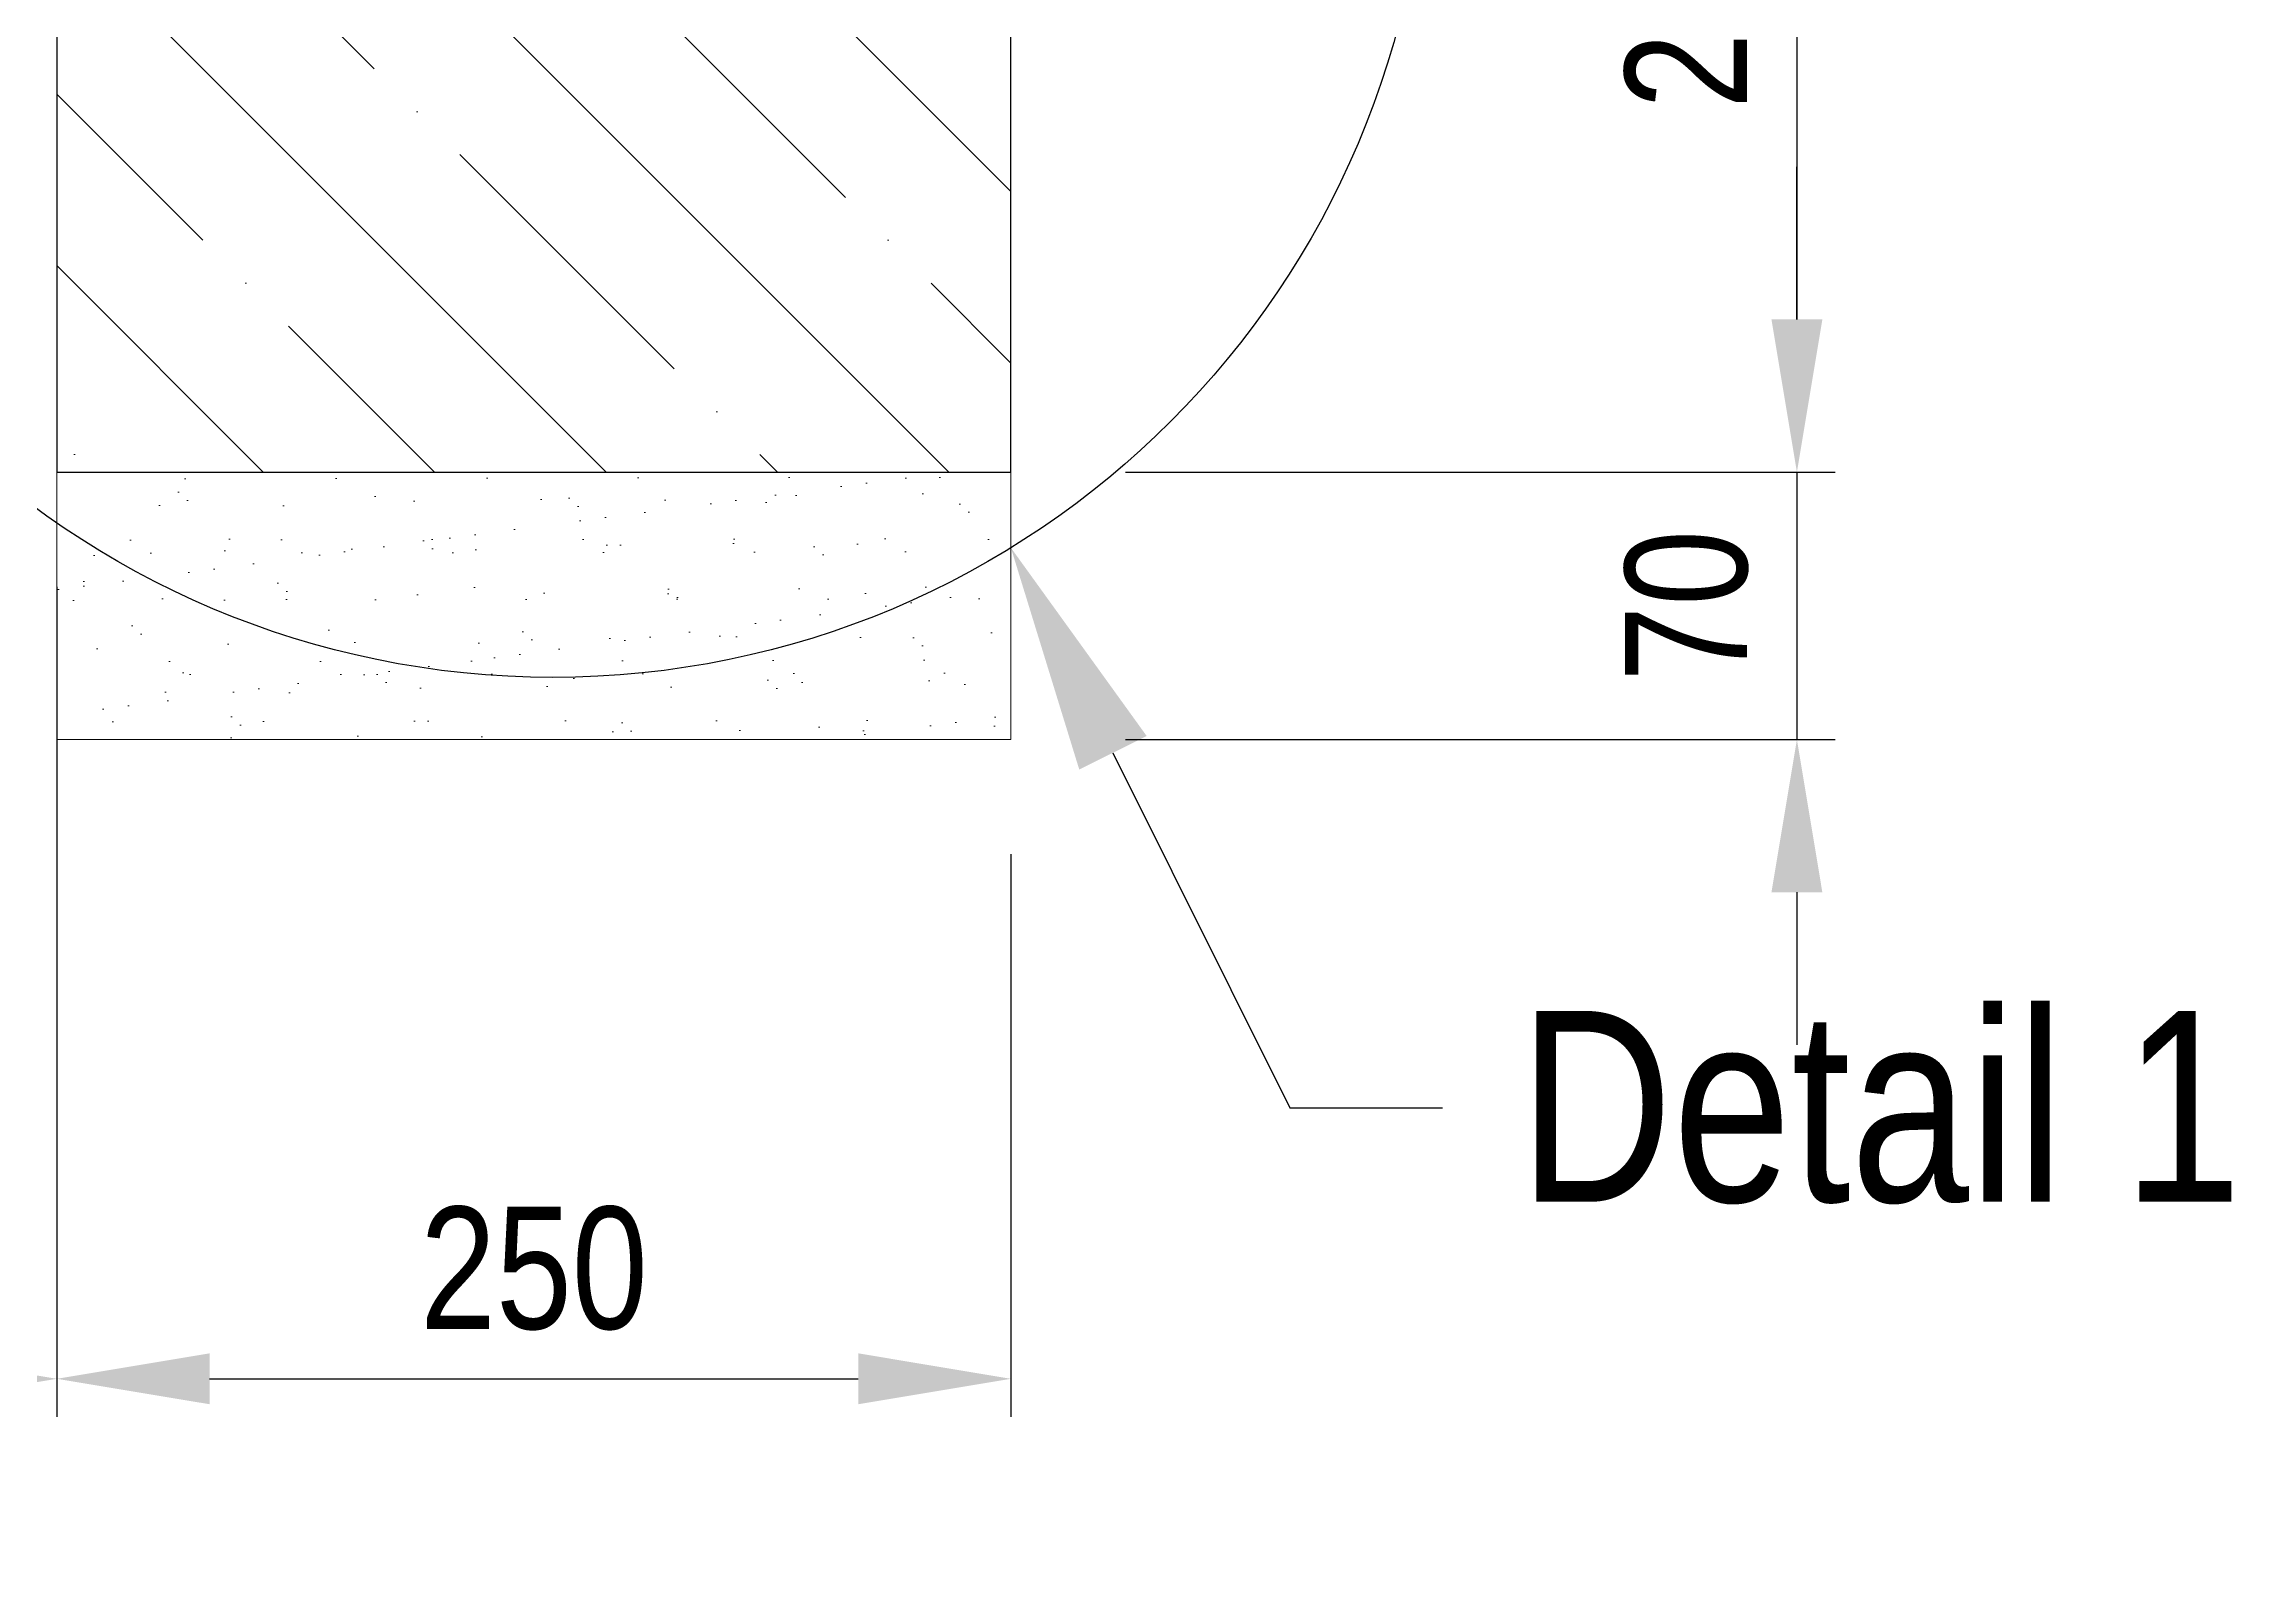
# Model space of a CAD drawing. Header units: millimetres. Extents: x 11004 to 17146, y 3085 to 7285.
# Drawn here: x 13692 to 14265, y 4970 to 5372 of the extents above; entities that cross this region are included whole.
import ezdxf
from ezdxf import colors
from ezdxf.entities.mleader import LeaderData, LeaderLine
from ezdxf.math import Vec2, Vec3

# ---------------------------------------------------------------- set-up
doc = ezdxf.new("R2010")
doc.units = ezdxf.units.MM
doc.header["$LTSCALE"] = 0.3
doc.layers.add('SRAFY', color=251, linetype='Continuous', lineweight=13)
doc.styles.add('SEACAD_Arial', font='arial.ttf', dxfattribs={"width": 0.8})
doc.dimstyles.new('ISO-25', dxfattribs={"dimtxt": 1.6, "dimasz": 2, "dimexe": 0.5, "dimexo": 1.5, "dimtad": 1, "dimdec": 0, "dimtxsty": 'SEACAD_Arial', "dimcen": 2, "dimadec": 0, "dimazin": 0, "dimtfac": 1, "dimtdec": 0, "dimtmove": 0, "dimatfit": 3, "dimfxl": 1, "dimarcsym": 0})

# ---------------------------------------------------------------- blocks, each defined once
blk = doc.blocks.new('*D147')
at = {"color": 0, "lineweight": -2, "transparency": 16777216}
for p, q in [((14024.99, 5510.1), (14161.43, 5510.1)), ((14151.43, 5470.1), (14151.43, 5300.11)), ((13975.46, 5260.11), (14161.43, 5260.11))]:
    blk.add_line(p, q, dxfattribs=at)
at = {"color": 0, "transparency": 16777216}
for points in [[(14144.76, 5470.1), (14158.09, 5470.1), (14151.43, 5510.1)], [(14144.76, 5300.11), (14158.09, 5300.11), (14151.43, 5260.11)]]:
    blk.add_solid(points, dxfattribs=at)
at = {"layer": 'Defpoints', "color": 0, "transparency": 16777216}
for p in [(13994.99, 5510.1), (13945.46, 5260.11), (14151.43, 5260.11)]:
    blk.add_point(p, dxfattribs=at)
at = {"color": 0, "transparency": 16777216, "insert": (14122.59, 5385.11), "char_height": 32, "attachment_point": 5, "rotation": 90, "style": 'SEACAD_Arial'}
blk.add_mtext('250', dxfattribs=at)
blk = doc.blocks.new('*D141')
at = {"color": 0, "lineweight": -2, "transparency": 16777216}
for p, q in [((14151.43, 5300.11), (14151.43, 5340.11)), ((13975.46, 5260.11), (14161.43, 5260.11)), ((14151.43, 5260.11), (14151.43, 5190.1)), ((13975.45, 5190.1), (14161.43, 5190.1)), ((14151.43, 5150.1), (14151.43, 5110.1))]:
    blk.add_line(p, q, dxfattribs=at)
at = {"color": 0, "transparency": 16777216}
for points in [[(14144.76, 5300.11), (14158.09, 5300.11), (14151.43, 5260.11)], [(14144.76, 5150.1), (14158.09, 5150.1), (14151.43, 5190.1)]]:
    blk.add_solid(points, dxfattribs=at)
at = {"layer": 'Defpoints', "color": 0, "transparency": 16777216}
for p in [(13945.46, 5260.11), (13945.45, 5190.1), (14151.43, 5190.1)]:
    blk.add_point(p, dxfattribs=at)
at = {"color": 0, "transparency": 16777216, "insert": (14122.59, 5225.11), "char_height": 32, "attachment_point": 5, "rotation": 90, "style": 'SEACAD_Arial'}
blk.add_mtext('70', dxfattribs=at)
blk = doc.blocks.new('*D144')
at = {"color": 0, "lineweight": -2, "transparency": 16777216}
for p, q in [((13695.48, 5160.1), (13695.48, 5012.65)), ((13945.46, 5160.09), (13945.46, 5012.65)), ((13735.48, 5022.65), (13905.46, 5022.65))]:
    blk.add_line(p, q, dxfattribs=at)
at = {"color": 0, "transparency": 16777216}
for points in [[(13735.48, 5029.32), (13735.48, 5015.99), (13695.48, 5022.65)], [(13905.46, 5029.32), (13905.46, 5015.99), (13945.46, 5022.65)]]:
    blk.add_solid(points, dxfattribs=at)
at = {"layer": 'Defpoints', "color": 0, "transparency": 16777216}
for p in [(13695.48, 5190.1), (13945.46, 5190.09), (13945.46, 5022.65)]:
    blk.add_point(p, dxfattribs=at)
at = {"color": 0, "transparency": 16777216, "insert": (13820.47, 5051.49), "char_height": 32, "attachment_point": 5, "style": 'SEACAD_Arial'}
blk.add_mtext('250', dxfattribs=at)
blk = doc.blocks.new('*D145')
at = {"color": 0, "lineweight": -2, "transparency": 16777216}
for p, q in [((13695.46, 5230.11), (13695.46, 5012.65)), ((13510.97, 5160.12), (13510.97, 5012.65)), ((13550.97, 5022.65), (13655.46, 5022.65))]:
    blk.add_line(p, q, dxfattribs=at)
at = {"color": 0, "transparency": 16777216}
for points in [[(13550.97, 5029.32), (13550.97, 5015.99), (13510.97, 5022.65)], [(13655.46, 5029.32), (13655.46, 5015.99), (13695.46, 5022.65)]]:
    blk.add_solid(points, dxfattribs=at)
at = {"layer": 'Defpoints', "color": 0, "transparency": 16777216}
for p in [(13695.46, 5260.11), (13510.97, 5190.12), (13695.46, 5022.65)]:
    blk.add_point(p, dxfattribs=at)
at = {"color": 0, "transparency": 16777216, "insert": (13603.21, 5051.49), "char_height": 32, "attachment_point": 5, "style": 'SEACAD_Arial'}
blk.add_mtext('180', dxfattribs=at)

msp = doc.modelspace()

# ---------------------------------------------------------------- hatches: boundary and pattern name
at = {"layer": 'SRAFY'}
h = msp.add_hatch(dxfattribs=at)
h.set_pattern_fill('ANSI35', color=256, scale=10, angle=90)
h.set_pattern_definition([(135, (5629, 2e-10), (-44.9013, -44.9013), []), (135, (5629, 44.9), (-44.9013, -44.9013), [79.375, -15.875, 0, -15.875])])
h.paths.add_polyline_path([(13945.44, 5510.1), (13695.45, 5510.1), (13695.46, 5260.12), (13945.47, 5260.11)])
h = msp.add_hatch(dxfattribs=at)
h.set_pattern_fill('AR-SAND', color=256, scale=0.5)
h.set_pattern_definition([(37.5, (700, 0), (-0.800016, 24.470662), [0, -19.304, 0, -21.59, 0, -20.6375]), (7.5, (700, 0), (22.476164, 35.841255), [0, -10.414, 0, -17.399, 0, -6.6675]), (327.5, (684.38, 0), (39.54962, 0.07186), [0, -6.35, 0, -22.86, 0, -29.845]), (317.5, (684.38, 0), (38.17782, 11.14647), [0, -3.175, 0, -14.986, 0, -17.145])])
h.paths.add_polyline_path([(13510.96, 5260.11), (13260.97, 5260.11), (13260.97, 5190.12), (13510.96, 5190.12)])
h.paths.add_polyline_path([(13695.46, 5246.83), (13695.46, 5190.1), (13945.45, 5190.1), (13945.45, 5240.33, -0.297089)])
h.paths.add_polyline_path([(13945.45, 5240.33), (13945.45, 5260.11), (13695.46, 5260.11), (13695.46, 5246.83, 0.297089)])

# ---------------------------------------------------------------- linework, layer by layer
msp.add_lwpolyline([(13695.46, 5260.11), (13945.48, 5260.11), (13945.48, 5510.1), (13695.44, 5510.1)], close=True)
msp.add_circle((13825.44, 5435.38), 229.01)
at = {"color": 7, "linetype": 'Continuous'}
for centre in [(13755.98, 5260.11), (13755.98, 5260.11), (14005.98, 5260.11), (14005.98, 5260.11)]:
    msp.add_circle(centre, 0.01, dxfattribs=at)
at = {"layer": 'SRAFY'}
for p, q in [((13695.46, 5260.1), (13695.46, 5190.1)), ((13945.45, 5260.11), (13945.45, 5190.11)), ((13695.46, 5190.1), (13945.44, 5190.1))]:
    msp.add_line(p, q, dxfattribs=at)

# ---------------------------------------------------------------- dimensions: what is measured, and where the dimension line sits
for base, p1, p2, override, picture, middle in [((14151.43, 5260.11), (13994.99, 5510.1), (13945.46, 5260.11), {"dimscale": 0}, '*D147', (14122.59, 5385.11)), ((14151.43, 5190.1), (13945.46, 5260.11), (13945.45, 5190.1), {"dimscale": 0, "dimtmove": 1}, '*D141', (14122.59, 5225.11))]:
    dim = msp.add_linear_dim(base=base, p1=p1, p2=p2, angle=90, dimstyle='ISO-25', override=override)
    dim.commit()
    dim.dimension.update_dxf_attribs({"geometry": picture, "text_midpoint": middle})
for base, p1, p2, override, picture, middle in [((13695.46, 5022.65), (13510.97, 5190.12), (13695.46, 5260.11), {"dimscale": 0, "dimrnd": 10}, '*D145', (13603.21, 5022.65)), ((13945.46, 5022.65), (13695.48, 5190.1), (13945.46, 5190.09), {"dimscale": 0}, '*D144', (13820.47, 5022.65))]:
    dim = msp.add_linear_dim(base=base, p1=p1, p2=p2, dimstyle='ISO-25', override=override)
    dim.commit()
    dim.dimension.update_dxf_attribs({"geometry": picture, "text_midpoint": middle, "dimtype": 160})

# ---------------------------------------------------------------- leaders
ml = msp.add_multileader_mtext('Standard')
ml.set_content('Detail 1', color=256, style='SEACAD_Arial')
ml.set_leader_properties(lineweight=-3)
ml.build(insert=Vec2(0, 0))
ml.multileader.update_dxf_attribs({"text_right_attachment_type": 6, "dogleg_length": 2, "arrow_head_size": 60, "scale": 20})
ctx = ml.context
ctx.base_point, ctx.scale, ctx.char_height, ctx.arrow_head_size, ctx.landing_gap_size, ctx.plane_origin = Vec3(14058.53, 5093.61), 20, 50, 60, 20, Vec3(15501.53, 5637.1)
ctx.right_attachment = 6
notes = []
notes.append((ctx, [(0, (1, 1, 0), (14018.53, 5093.61), (1, 0), 40, [(0, [(13945.45, 5240.33)], 0, [])])]))
ctx.mtext.insert, ctx.mtext.flow_direction = Vec3(14078.53, 5119.02), 5
for ctx, leaders in notes:
    for number, flags, end, landing, length, lines in leaders:
        leader = LeaderData()
        leader.index, (leader.has_last_leader_line, leader.has_dogleg_vector, leader.attachment_direction) = number, flags
        leader.last_leader_point, leader.dogleg_vector, leader.dogleg_length = Vec3(end), Vec3(landing), length
        for number, points, colour, breaks in lines:
            line = LeaderLine()
            line.index, line.vertices, line.color, line.breaks = number, Vec3.list(points), colors.encode_raw_color(colour), breaks
            leader.lines.append(line)
        ctx.leaders.append(leader)

doc.saveas('drawing.dxf')
